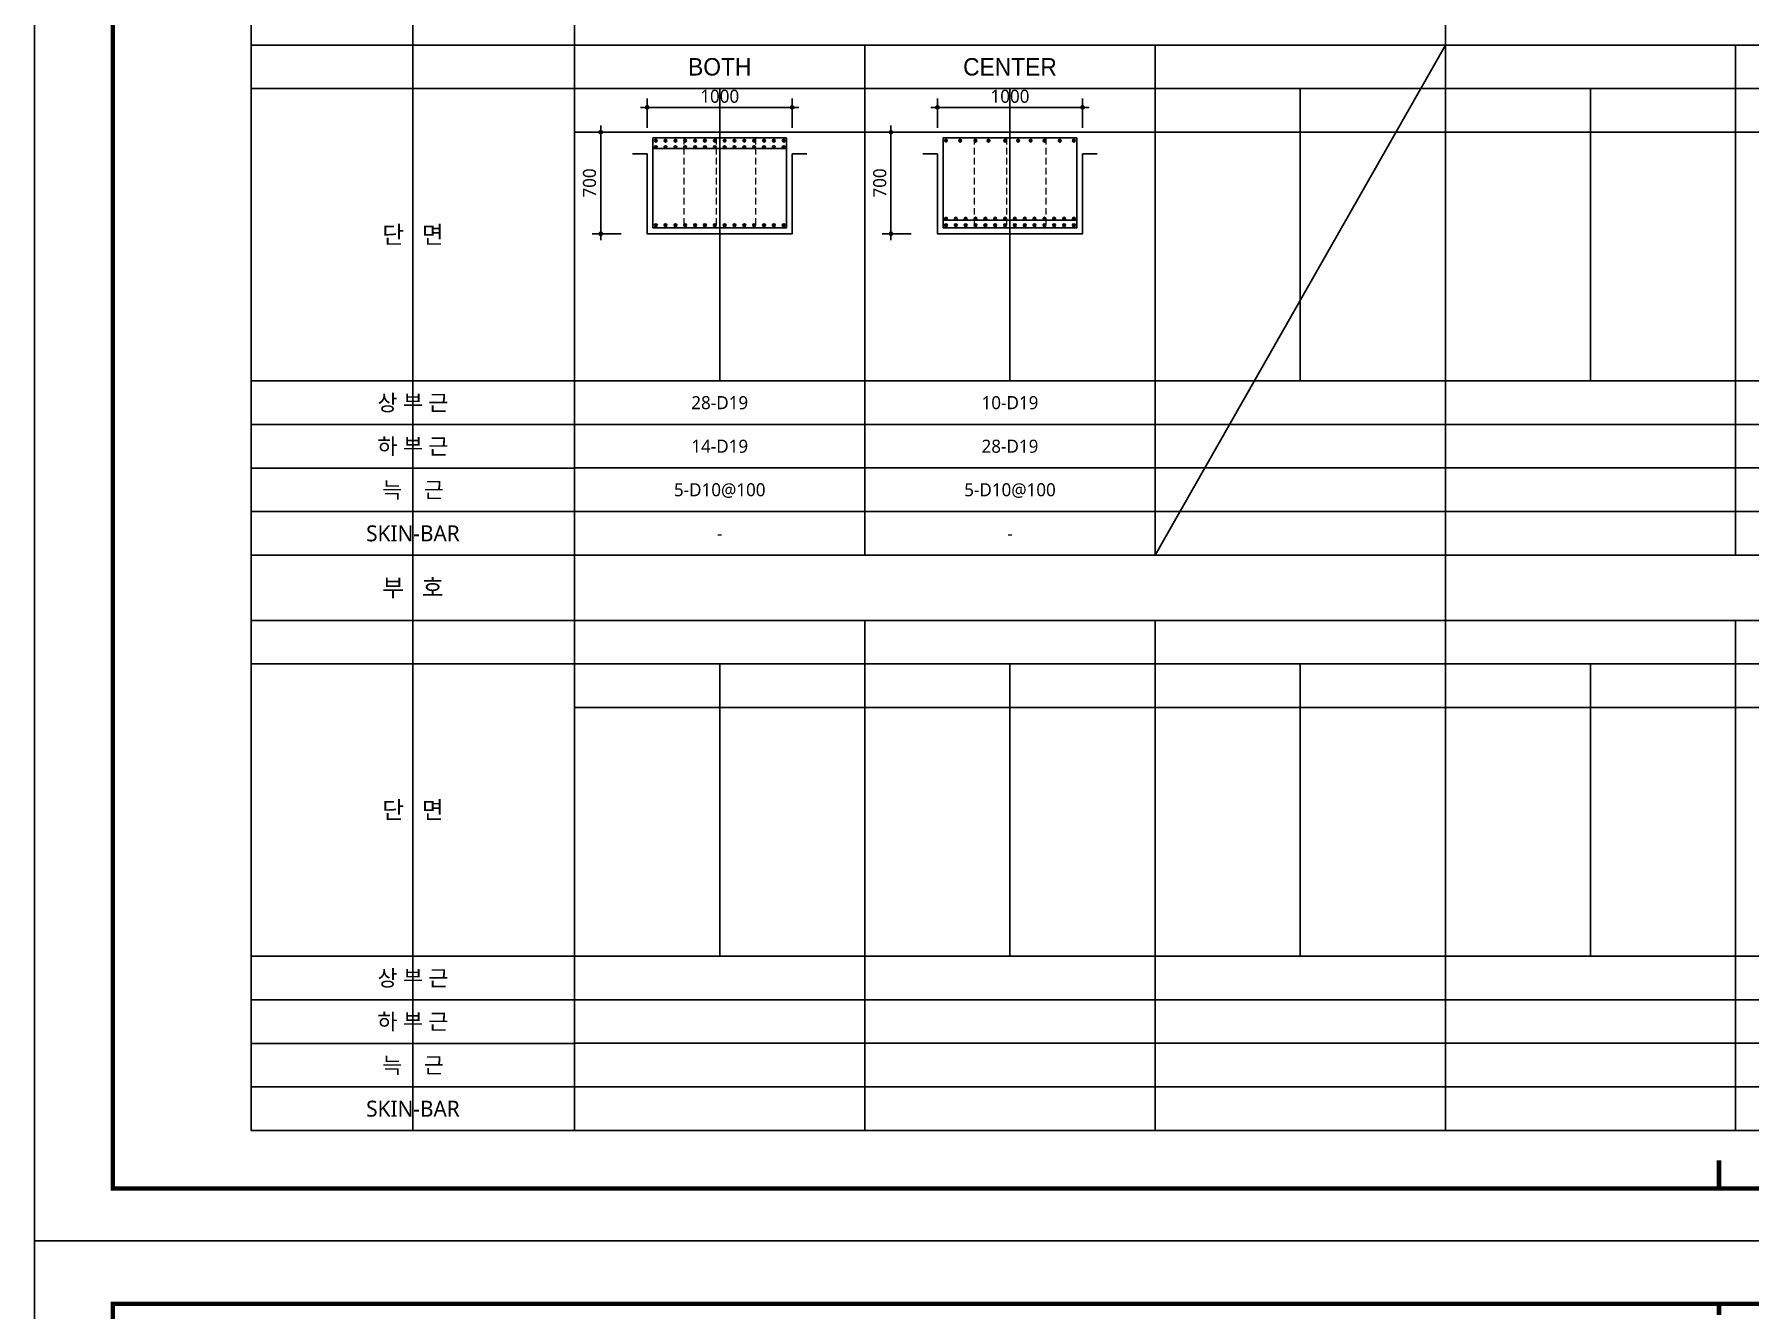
# Model space of a CAD drawing. Header units: millimetres. Extents: x 0 to 252030, y -124740 to 196020.
# Drawn here: x 126030 to 137850, y 142086 to 150874 of the extents above; entities that cross this region are included whole.
import ezdxf
from ezdxf.enums import TextEntityAlignment as Align

# ---------------------------------------------------------------- set-up
doc = ezdxf.new("R2010")
doc.units = ezdxf.units.MM
doc.header["$LTSCALE"] = 30
doc.linetypes.add('HID', pattern=[2.3, 1.5, -0.8])
doc.layers.get('DEFPOINTS').update_dxf_attribs({"color": 142})
for name, color, linetype in [('0-SEC1', 3, 'Continuous'), ('CON', 2, 'Continuous'), ('DIM', 7, 'Continuous'), ('ETC', 7, 'Continuous'), ('S-철근', 3, 'Continuous'), ('SHEET', 7, 'Continuous'), ('TXT', 3, 'Continuous'), ('XR-FORM_(도룡동)$0$Sheet', 7, 'Continuous')]:
    doc.layers.add(name, color=color, linetype=linetype)
doc.layers.add('TieBar', color=7, linetype='HID', lineweight=0)
doc.styles.get("Standard").update_dxf_attribs({"font": 'malgun.ttf'})
doc.styles.add('돋움', font='Dotum.ttf')
doc.styles.add('맑은 고딕', font='malgun.ttf')
doc.dimstyles.new('30NDIM', dxfattribs={"dimscale": 50, "dimtxt": 3, "dimasz": 1.5, "dimexe": 2, "dimexo": 6, "dimgap": 1, "dimtad": 1, "dimdec": 0, "dimrnd": 0.25, "dimzin": 0, "dimdsep": 46, "dimtxsty": 'Standard', "dimblk": 'Z_DOT', "dimcen": 5, "dimclrd": 256, "dimclre": 256, "dimclrt": 3, "dimadec": 0, "dimazin": 0, "dimtm": 1e-09, "dimtfac": 1, "dimtdec": 0, "dimtix": 1, "dimtmove": 2, "dimatfit": 1, "dimldrblk": 'Z_DOT', "dimfxl": 1, "dimtolj": 1, "dimtzin": 0, "dimarcsym": 0})

# ---------------------------------------------------------------- blocks, each defined once
blk = doc.blocks.new('Z_DOT')
at = {"layer": 'DIM', "color": 0}
for p, q in [((-1, 0), (1, 0)), ((0, -1), (0, 1))]:
    blk.add_line(p, q, dxfattribs=at)
for radius in [0.25, 0.125]:
    blk.add_circle((0, 0), radius, dxfattribs=at)
blk = doc.blocks.new('*D277')
at = {"layer": 'DEFPOINTS', "color": 0, "transparency": 16777216}
for p in [(131253, 150371), (130253, 150050), (131253, 150050)]:
    blk.add_point(p, dxfattribs=at)
at = {"layer": 'DIM', "lineweight": -2, "transparency": 16777216}
for p, q in [((130253, 150230), (130253, 150431)), ((130298, 150371), (131208, 150371)), ((131253, 150230), (131253, 150431))]:
    blk.add_line(p, q, dxfattribs=at)
at = {"layer": 'DIM', "lineweight": -2, "transparency": 16777216, "xscale": 45, "yscale": 45, "zscale": 45, "rotation": 180}
blk.add_blockref('Z_DOT', (130253, 150371), dxfattribs=at)
at = {"layer": 'DIM', "lineweight": -2, "transparency": 16777216, "xscale": 45, "yscale": 45, "zscale": 45}
blk.add_blockref('Z_DOT', (131253, 150371), dxfattribs=at)
at = {"layer": 'DIM', "color": 3, "transparency": 16777216, "insert": (130753, 150447), "char_height": 90, "attachment_point": 5}
blk.add_mtext('\\A1;1000', dxfattribs=at)
blk = doc.blocks.new('*D278')
at = {"layer": 'DEFPOINTS', "color": 0, "transparency": 16777216}
for p in [(129933, 150200), (130253, 150200), (130253, 149500)]:
    blk.add_point(p, dxfattribs=at)
at = {"layer": 'DIM', "lineweight": -2, "transparency": 16777216}
for p, q in [((130073, 150200), (129873, 150200)), ((129933, 149545), (129933, 150155)), ((130073, 149500), (129873, 149500))]:
    blk.add_line(p, q, dxfattribs=at)
at = {"layer": 'DIM', "lineweight": -2, "transparency": 16777216, "xscale": 45, "yscale": 45, "zscale": 45}
for p, rotation in [((129933, 150200), 90), ((129933, 149500), 270)]:
    blk.add_blockref('Z_DOT', p, dxfattribs=dict(at, rotation=rotation))
at = {"layer": 'DIM', "color": 3, "transparency": 16777216, "insert": (129856, 149850), "char_height": 90, "attachment_point": 5, "rotation": 90}
blk.add_mtext('\\A1;700', dxfattribs=at)
blk = doc.blocks.new('*D279')
at = {"layer": 'DEFPOINTS', "color": 0, "transparency": 16777216}
for p in [(133253, 150371), (132253, 150050), (133253, 150050)]:
    blk.add_point(p, dxfattribs=at)
at = {"layer": 'DIM', "lineweight": -2, "transparency": 16777216}
for p, q in [((132253, 150230), (132253, 150431)), ((132298, 150371), (133208, 150371)), ((133253, 150230), (133253, 150431))]:
    blk.add_line(p, q, dxfattribs=at)
at = {"layer": 'DIM', "lineweight": -2, "transparency": 16777216, "xscale": 45, "yscale": 45, "zscale": 45, "rotation": 180}
blk.add_blockref('Z_DOT', (132253, 150371), dxfattribs=at)
at = {"layer": 'DIM', "lineweight": -2, "transparency": 16777216, "xscale": 45, "yscale": 45, "zscale": 45}
blk.add_blockref('Z_DOT', (133253, 150371), dxfattribs=at)
at = {"layer": 'DIM', "color": 3, "transparency": 16777216, "insert": (132753, 150447), "char_height": 90, "attachment_point": 5}
blk.add_mtext('\\A1;1000', dxfattribs=at)
blk = doc.blocks.new('*D280')
at = {"layer": 'DEFPOINTS', "color": 0, "transparency": 16777216}
for p in [(131933, 150200), (132253, 150200), (132253, 149500)]:
    blk.add_point(p, dxfattribs=at)
at = {"layer": 'DIM', "lineweight": -2, "transparency": 16777216}
for p, q in [((132073, 150200), (131873, 150200)), ((131933, 149545), (131933, 150155)), ((132073, 149500), (131873, 149500))]:
    blk.add_line(p, q, dxfattribs=at)
at = {"layer": 'DIM', "lineweight": -2, "transparency": 16777216, "xscale": 45, "yscale": 45, "zscale": 45}
for p, rotation in [((131933, 150200), 90), ((131933, 149500), 270)]:
    blk.add_blockref('Z_DOT', p, dxfattribs=dict(at, rotation=rotation))
at = {"layer": 'DIM', "color": 3, "transparency": 16777216, "insert": (131856, 149850), "char_height": 90, "attachment_point": 5, "rotation": 90}
blk.add_mtext('\\A1;700', dxfattribs=at)
blk = doc.blocks.new('XR-FORM_(도룡동)$0$S')
at = {"layer": 'XR-FORM_(도룡동)$0$Sheet', "const_width": 100}
blk.add_lwpolyline([(1850, 57950), (82250, 57950), (82250, 1200), (1850, 1200)], close=True, dxfattribs=at)
at = {"layer": 'XR-FORM_(도룡동)$0$Sheet', "linetype": 'Continuous', "const_width": 100}
for points in [[(38745, 57950), (38745, 57700)], [(38745, 1846), (38745, 1200)]]:
    blk.add_lwpolyline(points, dxfattribs=at)
blk = doc.blocks.new('XR-FORM_(도룡동)', base_point=(101.33, -56114.51))
at = {"layer": 'DEFPOINTS'}
blk.add_lwpolyline([(0, 0), (420, 0), (420, 297), (0, 297)], close=True, dxfattribs=at)
at = {"xscale": 0.005, "yscale": 0.005, "zscale": 0.005}
blk.add_blockref('XR-FORM_(도룡동)$0$S', (-0.25, 0), dxfattribs=at)
blk = doc.blocks.new('*U160')
at = {"layer": 'DEFPOINTS'}
for p, q in [((-1114, 5286), (-1114, 1321)), ((-2229, 4536), (0, 4536))]:
    blk.add_line(p, q, dxfattribs=at)
at = {"layer": 'SHEET'}
blk.add_line((-2229, 4836), (0, 4836), dxfattribs=at)
at = {"layer": 'SHEET', "color": 6}
for p, q in [((-2229, 2521), (0, 2521)), ((-2229, 2221), (0, 2221)), ((-2229, 1921), (0, 1921)), ((-2229, 1621), (0, 1621))]:
    blk.add_line(p, q, dxfattribs=at)
at = {"layer": 'SHEET'}
blk.add_lwpolyline([(0, 5286), (-2229, 5286), (-2229, 1321), (0, 1321)], close=True, dxfattribs=at)
at = {"layer": 'TXT', "style": '맑은 고딕'}
for s, height, p in [('부   호', 120, (-1114, 5061)), ('단   면', 120, (-1114, 3529)), ('상 부 근', 110, (-1114, 2371)), ('하 부 근', 110, (-1114, 2071)), ('늑    근', 110, (-1114, 1771)), ('SKIN-BAR', 110, (-1114, 1471))]:
    blk.add_text(s, height=height, dxfattribs=at).set_placement(p, align=Align.MIDDLE_CENTER)
blk = doc.blocks.new('4등분')
at = {"layer": 'DEFPOINTS'}
for p, q in [((1000, 3214), (1000, 1200)), ((3000, 3214), (3000, 1200)), ((5000, 3214), (5000, 1200)), ((0, 2914), (6000, 2914))]:
    blk.add_line(p, q, dxfattribs=at)
at = {"layer": 'SHEET'}
blk.add_line((0, 3514), (6000, 3514), dxfattribs=at)
at = {"layer": 'SHEET', "color": 6}
for p, q in [((2000, 3514), (2000, 0)), ((4000, 3514), (4000, 0)), ((0, 3214), (6000, 3214)), ((0, 1200), (6000, 1200)), ((0, 900), (6000, 900)), ((0, 600), (6000, 600)), ((0, 300), (6000, 300))]:
    blk.add_line(p, q, dxfattribs=at)
at = {"layer": 'SHEET'}
blk.add_lwpolyline([(6000, 3964), (0, 3964), (0, 0), (6000, 0)], close=True, dxfattribs=at)

msp = doc.modelspace()

# ---------------------------------------------------------------- hatches: boundary and pattern name
at = {"layer": 'S-철근'}
h = msp.add_hatch(color=256, dxfattribs=at)
edge = h.paths.add_edge_path()
edge.add_arc((130312.08013, 150141.41992), 9.55, 0, 180)
edge.add_arc((130312.08013, 150141.41992), 9.55, 180, 360)
h = msp.add_hatch(color=256, dxfattribs=at)
edge = h.paths.add_edge_path()
edge.add_arc((130379.91398, 150141.41992), 9.55, 0, 180)
edge.add_arc((130379.91398, 150141.41992), 9.55, 180, 360)
h = msp.add_hatch(color=256, dxfattribs=at)
edge = h.paths.add_edge_path()
edge.add_arc((130447.74782, 150141.41992), 9.55, 0, 180)
edge.add_arc((130447.74782, 150141.41992), 9.55, 180, 360)
h = msp.add_hatch(color=256, dxfattribs=at)
edge = h.paths.add_edge_path()
edge.add_arc((130515.58167, 150141.41992), 9.55, 0, 180)
edge.add_arc((130515.58167, 150141.41992), 9.55, 180, 360)
h = msp.add_hatch(color=256, dxfattribs=at)
edge = h.paths.add_edge_path()
edge.add_arc((130583.41552, 150141.41992), 9.55, 0, 180)
edge.add_arc((130583.41552, 150141.41992), 9.55, 180, 360)
h = msp.add_hatch(color=256, dxfattribs=at)
edge = h.paths.add_edge_path()
edge.add_arc((130651.24936, 150141.41992), 9.55, 0, 180)
edge.add_arc((130651.24936, 150141.41992), 9.55, 180, 360)
h = msp.add_hatch(color=256, dxfattribs=at)
edge = h.paths.add_edge_path()
edge.add_arc((130719.08321, 150141.41992), 9.55, 0, 180)
edge.add_arc((130719.08321, 150141.41992), 9.55, 180, 360)
h = msp.add_hatch(color=256, dxfattribs=at)
edge = h.paths.add_edge_path()
edge.add_arc((130786.91706, 150141.41992), 9.55, 0, 180)
edge.add_arc((130786.91706, 150141.41992), 9.55, 180, 360)
h = msp.add_hatch(color=256, dxfattribs=at)
edge = h.paths.add_edge_path()
edge.add_arc((130854.7509, 150141.41992), 9.55, 0, 180)
edge.add_arc((130854.7509, 150141.41992), 9.55, 180, 360)
h = msp.add_hatch(color=256, dxfattribs=at)
edge = h.paths.add_edge_path()
edge.add_arc((130922.58475, 150141.41992), 9.55, 0, 180)
edge.add_arc((130922.58475, 150141.41992), 9.55, 180, 360)
h = msp.add_hatch(color=256, dxfattribs=at)
edge = h.paths.add_edge_path()
edge.add_arc((130990.41859, 150141.41992), 9.55, 0, 180)
edge.add_arc((130990.41859, 150141.41992), 9.55, 180, 360)
h = msp.add_hatch(color=256, dxfattribs=at)
edge = h.paths.add_edge_path()
edge.add_arc((131058.25244, 150141.41992), 9.55, 0, 180)
edge.add_arc((131058.25244, 150141.41992), 9.55, 180, 360)
h = msp.add_hatch(color=256, dxfattribs=at)
edge = h.paths.add_edge_path()
edge.add_arc((131126.08629, 150141.41992), 9.55, 0, 180)
edge.add_arc((131126.08629, 150141.41992), 9.55, 180, 360)
h = msp.add_hatch(color=256, dxfattribs=at)
edge = h.paths.add_edge_path()
edge.add_arc((131193.92013, 150141.41992), 9.55, 0, 180)
edge.add_arc((131193.92013, 150141.41992), 9.55, 180, 360)
h = msp.add_hatch(color=256, dxfattribs=at)
edge = h.paths.add_edge_path()
edge.add_arc((132312.08013, 150141.41992), 9.55, 0, 180)
edge.add_arc((132312.08013, 150141.41992), 9.55, 180, 360)
h = msp.add_hatch(color=256, dxfattribs=at)
edge = h.paths.add_edge_path()
edge.add_arc((132410.06235, 150141.41992), 9.55, 0, 180)
edge.add_arc((132410.06235, 150141.41992), 9.55, 180, 360)
h = msp.add_hatch(color=256, dxfattribs=at)
edge = h.paths.add_edge_path()
edge.add_arc((132515.58167, 150141.41992), 9.55, 0, 180)
edge.add_arc((132515.58167, 150141.41992), 9.55, 180, 360)
h = msp.add_hatch(color=256, dxfattribs=at)
edge = h.paths.add_edge_path()
edge.add_arc((132606.0268, 150141.41992), 9.55, 0, 180)
edge.add_arc((132606.0268, 150141.41992), 9.55, 180, 360)
h = msp.add_hatch(color=256, dxfattribs=at)
edge = h.paths.add_edge_path()
edge.add_arc((132719.08321, 150141.41992), 9.55, 0, 180)
edge.add_arc((132719.08321, 150141.41992), 9.55, 180, 360)
h = msp.add_hatch(color=256, dxfattribs=at)
edge = h.paths.add_edge_path()
edge.add_arc((132809.28542, 150141.41992), 9.55, 0, 180)
edge.add_arc((132809.28542, 150141.41992), 9.55, 180, 360)
h = msp.add_hatch(color=256, dxfattribs=at)
edge = h.paths.add_edge_path()
edge.add_arc((132895.59696, 150141.41992), 9.55, 0, 180)
edge.add_arc((132895.59696, 150141.41992), 9.55, 180, 360)
h = msp.add_hatch(color=256, dxfattribs=at)
edge = h.paths.add_edge_path()
edge.add_arc((132990.41859, 150141.41992), 9.55, 0, 180)
edge.add_arc((132990.41859, 150141.41992), 9.55, 180, 360)
h = msp.add_hatch(color=256, dxfattribs=at)
edge = h.paths.add_edge_path()
edge.add_arc((133095.93791, 150141.41992), 9.55, 0, 180)
edge.add_arc((133095.93791, 150141.41992), 9.55, 180, 360)
h = msp.add_hatch(color=256, dxfattribs=at)
edge = h.paths.add_edge_path()
edge.add_arc((133193.92013, 150141.41992), 9.55, 0, 180)
edge.add_arc((133193.92013, 150141.41992), 9.55, 180, 360)
h = msp.add_hatch(color=256, dxfattribs=at)
edge = h.paths.add_edge_path()
edge.add_arc((130312.08013, 150097.31992), 9.55, 0, 180)
edge.add_arc((130312.08013, 150097.31992), 9.55, 180, 360)
h = msp.add_hatch(color=256, dxfattribs=at)
edge = h.paths.add_edge_path()
edge.add_arc((130379.91398, 150097.31992), 9.55, 0, 180)
edge.add_arc((130379.91398, 150097.31992), 9.55, 180, 360)
h = msp.add_hatch(color=256, dxfattribs=at)
edge = h.paths.add_edge_path()
edge.add_arc((130447.74782, 150097.31992), 9.55, 0, 180)
edge.add_arc((130447.74782, 150097.31992), 9.55, 180, 360)
h = msp.add_hatch(color=256, dxfattribs=at)
edge = h.paths.add_edge_path()
edge.add_arc((130515.58167, 150097.31992), 9.55, 0, 180)
edge.add_arc((130515.58167, 150097.31992), 9.55, 180, 360)
h = msp.add_hatch(color=256, dxfattribs=at)
edge = h.paths.add_edge_path()
edge.add_arc((130583.41552, 150097.31992), 9.55, 0, 180)
edge.add_arc((130583.41552, 150097.31992), 9.55, 180, 360)
h = msp.add_hatch(color=256, dxfattribs=at)
edge = h.paths.add_edge_path()
edge.add_arc((130651.24936, 150097.31992), 9.55, 0, 180)
edge.add_arc((130651.24936, 150097.31992), 9.55, 180, 360)
h = msp.add_hatch(color=256, dxfattribs=at)
edge = h.paths.add_edge_path()
edge.add_arc((130719.08321, 150097.31992), 9.55, 0, 180)
edge.add_arc((130719.08321, 150097.31992), 9.55, 180, 360)
h = msp.add_hatch(color=256, dxfattribs=at)
edge = h.paths.add_edge_path()
edge.add_arc((130786.91706, 150097.31992), 9.55, 0, 180)
edge.add_arc((130786.91706, 150097.31992), 9.55, 180, 360)
h = msp.add_hatch(color=256, dxfattribs=at)
edge = h.paths.add_edge_path()
edge.add_arc((130854.7509, 150097.31992), 9.55, 0, 180)
edge.add_arc((130854.7509, 150097.31992), 9.55, 180, 360)
h = msp.add_hatch(color=256, dxfattribs=at)
edge = h.paths.add_edge_path()
edge.add_arc((130922.58475, 150097.31992), 9.55, 0, 180)
edge.add_arc((130922.58475, 150097.31992), 9.55, 180, 360)
h = msp.add_hatch(color=256, dxfattribs=at)
edge = h.paths.add_edge_path()
edge.add_arc((130990.41859, 150097.31992), 9.55, 0, 180)
edge.add_arc((130990.41859, 150097.31992), 9.55, 180, 360)
h = msp.add_hatch(color=256, dxfattribs=at)
edge = h.paths.add_edge_path()
edge.add_arc((131058.25244, 150097.31992), 9.55, 0, 180)
edge.add_arc((131058.25244, 150097.31992), 9.55, 180, 360)
h = msp.add_hatch(color=256, dxfattribs=at)
edge = h.paths.add_edge_path()
edge.add_arc((131126.08629, 150097.31992), 9.55, 0, 180)
edge.add_arc((131126.08629, 150097.31992), 9.55, 180, 360)
h = msp.add_hatch(color=256, dxfattribs=at)
edge = h.paths.add_edge_path()
edge.add_arc((131193.92013, 150097.31992), 9.55, 0, 180)
edge.add_arc((131193.92013, 150097.31992), 9.55, 180, 360)
h = msp.add_hatch(color=256, dxfattribs=at)
edge = h.paths.add_edge_path()
edge.add_arc((130312.08013, 149559.57992), 9.55, 0, 180)
edge.add_arc((130312.08013, 149559.57992), 9.55, 180, 360)
h = msp.add_hatch(color=256, dxfattribs=at)
edge = h.paths.add_edge_path()
edge.add_arc((130379.91398, 149559.57992), 9.55, 0, 180)
edge.add_arc((130379.91398, 149559.57992), 9.55, 180, 360)
h = msp.add_hatch(color=256, dxfattribs=at)
edge = h.paths.add_edge_path()
edge.add_arc((130447.74782, 149559.57992), 9.55, 0, 180)
edge.add_arc((130447.74782, 149559.57992), 9.55, 180, 360)
h = msp.add_hatch(color=256, dxfattribs=at)
edge = h.paths.add_edge_path()
edge.add_arc((130515.58167, 149559.57992), 9.55, 0, 180)
edge.add_arc((130515.58167, 149559.57992), 9.55, 180, 360)
h = msp.add_hatch(color=256, dxfattribs=at)
edge = h.paths.add_edge_path()
edge.add_arc((130583.41552, 149559.57992), 9.55, 0, 180)
edge.add_arc((130583.41552, 149559.57992), 9.55, 180, 360)
h = msp.add_hatch(color=256, dxfattribs=at)
edge = h.paths.add_edge_path()
edge.add_arc((130651.24936, 149559.57992), 9.55, 0, 180)
edge.add_arc((130651.24936, 149559.57992), 9.55, 180, 360)
h = msp.add_hatch(color=256, dxfattribs=at)
edge = h.paths.add_edge_path()
edge.add_arc((130719.08321, 149559.57992), 9.55, 0, 180)
edge.add_arc((130719.08321, 149559.57992), 9.55, 180, 360)
h = msp.add_hatch(color=256, dxfattribs=at)
edge = h.paths.add_edge_path()
edge.add_arc((130786.91706, 149559.57992), 9.55, 0, 180)
edge.add_arc((130786.91706, 149559.57992), 9.55, 180, 360)
h = msp.add_hatch(color=256, dxfattribs=at)
edge = h.paths.add_edge_path()
edge.add_arc((130854.7509, 149559.57992), 9.55, 0, 180)
edge.add_arc((130854.7509, 149559.57992), 9.55, 180, 360)
h = msp.add_hatch(color=256, dxfattribs=at)
edge = h.paths.add_edge_path()
edge.add_arc((130922.58475, 149559.57992), 9.55, 0, 180)
edge.add_arc((130922.58475, 149559.57992), 9.55, 180, 360)
h = msp.add_hatch(color=256, dxfattribs=at)
edge = h.paths.add_edge_path()
edge.add_arc((130990.41859, 149559.57992), 9.55, 0, 180)
edge.add_arc((130990.41859, 149559.57992), 9.55, 180, 360)
h = msp.add_hatch(color=256, dxfattribs=at)
edge = h.paths.add_edge_path()
edge.add_arc((131058.25244, 149559.57992), 9.55, 0, 180)
edge.add_arc((131058.25244, 149559.57992), 9.55, 180, 360)
h = msp.add_hatch(color=256, dxfattribs=at)
edge = h.paths.add_edge_path()
edge.add_arc((131126.08629, 149559.57992), 9.55, 0, 180)
edge.add_arc((131126.08629, 149559.57992), 9.55, 180, 360)
h = msp.add_hatch(color=256, dxfattribs=at)
edge = h.paths.add_edge_path()
edge.add_arc((131193.92013, 149559.57992), 9.55, 0, 180)
edge.add_arc((131193.92013, 149559.57992), 9.55, 180, 360)
h = msp.add_hatch(color=256, dxfattribs=at)
edge = h.paths.add_edge_path()
edge.add_arc((132312.08013, 149603.67992), 9.55, 0, 180)
edge.add_arc((132312.08013, 149603.67992), 9.55, 180, 360)
h = msp.add_hatch(color=256, dxfattribs=at)
edge = h.paths.add_edge_path()
edge.add_arc((132312.08013, 149559.57992), 9.55, 0, 180)
edge.add_arc((132312.08013, 149559.57992), 9.55, 180, 360)
h = msp.add_hatch(color=256, dxfattribs=at)
edge = h.paths.add_edge_path()
edge.add_arc((132379.91398, 149603.67992), 9.55, 0, 180)
edge.add_arc((132379.91398, 149603.67992), 9.55, 180, 360)
h = msp.add_hatch(color=256, dxfattribs=at)
edge = h.paths.add_edge_path()
edge.add_arc((132379.91398, 149559.57992), 9.55, 0, 180)
edge.add_arc((132379.91398, 149559.57992), 9.55, 180, 360)
h = msp.add_hatch(color=256, dxfattribs=at)
edge = h.paths.add_edge_path()
edge.add_arc((132447.74782, 149603.67992), 9.55, 0, 180)
edge.add_arc((132447.74782, 149603.67992), 9.55, 180, 360)
h = msp.add_hatch(color=256, dxfattribs=at)
edge = h.paths.add_edge_path()
edge.add_arc((132447.74782, 149559.57992), 9.55, 0, 180)
edge.add_arc((132447.74782, 149559.57992), 9.55, 180, 360)
h = msp.add_hatch(color=256, dxfattribs=at)
edge = h.paths.add_edge_path()
edge.add_arc((132515.58167, 149603.67992), 9.55, 0, 180)
edge.add_arc((132515.58167, 149603.67992), 9.55, 180, 360)
h = msp.add_hatch(color=256, dxfattribs=at)
edge = h.paths.add_edge_path()
edge.add_arc((132515.58167, 149559.57992), 9.55, 0, 180)
edge.add_arc((132515.58167, 149559.57992), 9.55, 180, 360)
h = msp.add_hatch(color=256, dxfattribs=at)
edge = h.paths.add_edge_path()
edge.add_arc((132583.41552, 149603.67992), 9.55, 0, 180)
edge.add_arc((132583.41552, 149603.67992), 9.55, 180, 360)
h = msp.add_hatch(color=256, dxfattribs=at)
edge = h.paths.add_edge_path()
edge.add_arc((132583.41552, 149559.57992), 9.55, 0, 180)
edge.add_arc((132583.41552, 149559.57992), 9.55, 180, 360)
h = msp.add_hatch(color=256, dxfattribs=at)
edge = h.paths.add_edge_path()
edge.add_arc((132651.24936, 149603.67992), 9.55, 0, 180)
edge.add_arc((132651.24936, 149603.67992), 9.55, 180, 360)
h = msp.add_hatch(color=256, dxfattribs=at)
edge = h.paths.add_edge_path()
edge.add_arc((132651.24936, 149559.57992), 9.55, 0, 180)
edge.add_arc((132651.24936, 149559.57992), 9.55, 180, 360)
h = msp.add_hatch(color=256, dxfattribs=at)
edge = h.paths.add_edge_path()
edge.add_arc((132719.08321, 149603.67992), 9.55, 0, 180)
edge.add_arc((132719.08321, 149603.67992), 9.55, 180, 360)
h = msp.add_hatch(color=256, dxfattribs=at)
edge = h.paths.add_edge_path()
edge.add_arc((132719.08321, 149559.57992), 9.55, 0, 180)
edge.add_arc((132719.08321, 149559.57992), 9.55, 180, 360)
h = msp.add_hatch(color=256, dxfattribs=at)
edge = h.paths.add_edge_path()
edge.add_arc((132786.91706, 149603.67992), 9.55, 0, 180)
edge.add_arc((132786.91706, 149603.67992), 9.55, 180, 360)
h = msp.add_hatch(color=256, dxfattribs=at)
edge = h.paths.add_edge_path()
edge.add_arc((132786.91706, 149559.57992), 9.55, 0, 180)
edge.add_arc((132786.91706, 149559.57992), 9.55, 180, 360)
h = msp.add_hatch(color=256, dxfattribs=at)
edge = h.paths.add_edge_path()
edge.add_arc((132854.7509, 149603.67992), 9.55, 0, 180)
edge.add_arc((132854.7509, 149603.67992), 9.55, 180, 360)
h = msp.add_hatch(color=256, dxfattribs=at)
edge = h.paths.add_edge_path()
edge.add_arc((132854.7509, 149559.57992), 9.55, 0, 180)
edge.add_arc((132854.7509, 149559.57992), 9.55, 180, 360)
h = msp.add_hatch(color=256, dxfattribs=at)
edge = h.paths.add_edge_path()
edge.add_arc((132922.58475, 149603.67992), 9.55, 0, 180)
edge.add_arc((132922.58475, 149603.67992), 9.55, 180, 360)
h = msp.add_hatch(color=256, dxfattribs=at)
edge = h.paths.add_edge_path()
edge.add_arc((132922.58475, 149559.57992), 9.55, 0, 180)
edge.add_arc((132922.58475, 149559.57992), 9.55, 180, 360)
h = msp.add_hatch(color=256, dxfattribs=at)
edge = h.paths.add_edge_path()
edge.add_arc((132990.41859, 149603.67992), 9.55, 0, 180)
edge.add_arc((132990.41859, 149603.67992), 9.55, 180, 360)
h = msp.add_hatch(color=256, dxfattribs=at)
edge = h.paths.add_edge_path()
edge.add_arc((132990.41859, 149559.57992), 9.55, 0, 180)
edge.add_arc((132990.41859, 149559.57992), 9.55, 180, 360)
h = msp.add_hatch(color=256, dxfattribs=at)
edge = h.paths.add_edge_path()
edge.add_arc((133058.25244, 149603.67992), 9.55, 0, 180)
edge.add_arc((133058.25244, 149603.67992), 9.55, 180, 360)
h = msp.add_hatch(color=256, dxfattribs=at)
edge = h.paths.add_edge_path()
edge.add_arc((133058.25244, 149559.57992), 9.55, 0, 180)
edge.add_arc((133058.25244, 149559.57992), 9.55, 180, 360)
h = msp.add_hatch(color=256, dxfattribs=at)
edge = h.paths.add_edge_path()
edge.add_arc((133126.08629, 149603.67992), 9.55, 0, 180)
edge.add_arc((133126.08629, 149603.67992), 9.55, 180, 360)
h = msp.add_hatch(color=256, dxfattribs=at)
edge = h.paths.add_edge_path()
edge.add_arc((133126.08629, 149559.57992), 9.55, 0, 180)
edge.add_arc((133126.08629, 149559.57992), 9.55, 180, 360)
h = msp.add_hatch(color=256, dxfattribs=at)
edge = h.paths.add_edge_path()
edge.add_arc((133193.92013, 149603.67992), 9.55, 0, 180)
edge.add_arc((133193.92013, 149603.67992), 9.55, 180, 360)
h = msp.add_hatch(color=256, dxfattribs=at)
edge = h.paths.add_edge_path()
edge.add_arc((133193.92013, 149559.57992), 9.55, 0, 180)
edge.add_arc((133193.92013, 149559.57992), 9.55, 180, 360)

# ---------------------------------------------------------------- linework, layer by layer
at = {"layer": 'CON', "color": 8}
for p, q in [((130153.00013, 150200.49992), (131353.00013, 150200.49992)), ((132153.00013, 150200.49992), (133353.00013, 150200.49992))]:
    msp.add_line(p, q, dxfattribs=at)
for points in [[(131353.00013, 150050.49992), (131253.00013, 150050.49992), (131253.00013, 149500.49992), (130253.00013, 149500.49992), (130253.00013, 150050.49992), (130153.00013, 150050.49992)], [(133353.00013, 150050.49992), (133253.00013, 150050.49992), (133253.00013, 149500.49992), (132253.00013, 149500.49992), (132253.00013, 150050.49992), (132153.00013, 150050.49992)]]:
    msp.add_lwpolyline(points, dxfattribs=at)
at = {"layer": 'ETC', "color": 8}
for p, q in [((130293.00013, 150087.76992), (131213.00013, 150087.76992)), ((132293.00013, 149594.12992), (133213.00013, 149594.12992))]:
    msp.add_line(p, q, dxfattribs=at)
at = {"layer": 'S-철근'}
for points in [[(130293.00013, 149540.49992), (130293.00013, 150160.49992), (131213.00013, 150160.49992), (131213.00013, 149540.49992), (130293.00013, 149540.49992)], [(132293.00013, 149540.49992), (132293.00013, 150160.49992), (133213.00013, 150160.49992), (133213.00013, 149540.49992), (132293.00013, 149540.49992)]]:
    msp.add_lwpolyline(points, dxfattribs=at)
for centre in [(130312.08013, 150141.41992), (130379.91398, 150141.41992), (130447.74782, 150141.41992), (130515.58167, 150141.41992), (130583.41552, 150141.41992), (130651.24936, 150141.41992), (130719.08321, 150141.41992), (130786.91706, 150141.41992), (130854.7509, 150141.41992), (130922.58475, 150141.41992), (130990.41859, 150141.41992), (131058.25244, 150141.41992), (131126.08629, 150141.41992), (131193.92013, 150141.41992), (132312.08013, 150141.41992), (132410.06235, 150141.41992), (132515.58167, 150141.41992), (132606.0268, 150141.41992), (132719.08321, 150141.41992), (132809.28542, 150141.41992), (132895.59696, 150141.41992), (132990.41859, 150141.41992), (133095.93791, 150141.41992), (133193.92013, 150141.41992), (130312.08013, 150097.31992), (130379.91398, 150097.31992), (130447.74782, 150097.31992), (130515.58167, 150097.31992), (130583.41552, 150097.31992), (130651.24936, 150097.31992), (130719.08321, 150097.31992), (130786.91706, 150097.31992), (130854.7509, 150097.31992), (130922.58475, 150097.31992), (130990.41859, 150097.31992), (131058.25244, 150097.31992), (131126.08629, 150097.31992), (131193.92013, 150097.31992), (130312.08013, 149559.57992), (130379.91398, 149559.57992), (130447.74782, 149559.57992), (130515.58167, 149559.57992), (130583.41552, 149559.57992), (130651.24936, 149559.57992), (130719.08321, 149559.57992), (130786.91706, 149559.57992), (130854.7509, 149559.57992), (130922.58475, 149559.57992), (130990.41859, 149559.57992), (131058.25244, 149559.57992), (131126.08629, 149559.57992), (131193.92013, 149559.57992), (132312.08013, 149603.67992), (132312.08013, 149559.57992), (132379.91398, 149603.67992), (132379.91398, 149559.57992), (132447.74782, 149603.67992), (132447.74782, 149559.57992), (132515.58167, 149603.67992), (132515.58167, 149559.57992), (132583.41552, 149603.67992), (132583.41552, 149559.57992), (132651.24936, 149603.67992), (132651.24936, 149559.57992), (132719.08321, 149603.67992), (132719.08321, 149559.57992), (132786.91706, 149603.67992), (132786.91706, 149559.57992), (132854.7509, 149603.67992), (132854.7509, 149559.57992), (132922.58475, 149603.67992), (132922.58475, 149559.57992), (132990.41859, 149603.67992), (132990.41859, 149559.57992), (133058.25244, 149603.67992), (133058.25244, 149559.57992), (133126.08629, 149603.67992), (133126.08629, 149559.57992), (133193.92013, 149603.67992), (133193.92013, 149559.57992)]:
    msp.add_circle(centre, 9.55, dxfattribs=at)
at = {"layer": 'SHEET'}
msp.add_line((135753.00013, 150800.49992), (133753.00013, 147285.99992), dxfattribs=at)
at = {"layer": 'TieBar'}
for p, q in [((130506.03167, 150160.49992), (130506.03167, 149540.49992)), ((130728.63321, 150160.49992), (130728.63321, 149540.49992)), ((130999.96859, 150160.49992), (130999.96859, 149540.49992)), ((132506.03167, 150160.49992), (132506.03167, 149540.49992)), ((132728.63321, 150160.49992), (132728.63321, 149540.49992)), ((132999.96859, 150160.49992), (132999.96859, 149540.49992))]:
    msp.add_line(p, q, dxfattribs=at)

# ---------------------------------------------------------------- block references
for name, p in [('*U160', (129753.00013, 145964.49992)), ('4등분', (129753.00013, 147285.99992)), ('4등분', (135753.00013, 147285.99992)), ('*U160', (129753.00013, 141999.99992)), ('4등분', (129753.00013, 143321.49992)), ('4등분', (135753.00013, 143321.49992))]:
    msp.add_blockref(name, p)
at = {"layer": '0-SEC1', "xscale": 60, "yscale": 60, "zscale": 60}
for p in [(132110.02429, -3224310.57868), (132110.02429, -3242130.57868)]:
    msp.add_blockref('XR-FORM_(도룡동)', p, dxfattribs=at)

# ---------------------------------------------------------------- texts
at = {"layer": 'TXT'}
for s, height, style, p in [('BOTH', 120, '돋움', (130753.00013, 150650.49992)), ('CENTER', 120, '돋움', (132753.00013, 150650.49992)), ('28-D19', 90, '맑은 고딕', (130753.00013, 148335.99992)), ('10-D19', 90, '맑은 고딕', (132753.00013, 148335.99992)), ('14-D19', 90, '맑은 고딕', (130753.00013, 148035.99992)), ('28-D19', 90, '맑은 고딕', (132753.00013, 148035.99992)), ('5-D10@100', 90, '맑은 고딕', (130753.00013, 147735.99992)), ('5-D10@100', 90, '맑은 고딕', (132753.00013, 147735.99992)), ('-', 90, '맑은 고딕', (130753.00013, 147435.99992)), ('-', 90, '맑은 고딕', (132753.00013, 147435.99992))]:
    msp.add_text(s, height=height, dxfattribs=dict(at, style=style)).set_placement(p, align=Align.MIDDLE_CENTER)

# ---------------------------------------------------------------- dimensions: what is measured, and where the dimension line sits
at = {"layer": 'DIM'}
for base, p1, p2, picture, middle in [((131253.00013, 150370.65148), (130253.00013, 150050.49992), (131253.00013, 150050.49992), '*D277', (130753.00013, 150447.39401)), ((133253.00013, 150370.65148), (132253.00013, 150050.49992), (133253.00013, 150050.49992), '*D279', (132753.00013, 150447.39401))]:
    dim = msp.add_linear_dim(base=base, p1=p1, p2=p2, dimstyle='30NDIM', override={"dimscale": 30, "dimtxsty": 'Standard'}, dxfattribs=at)
    dim.commit()
    dim.dimension.update_dxf_attribs({"geometry": picture, "text_midpoint": middle})
for base, p1, p2, picture, middle in [((129932.84857, 150200.49992), (130253.00013, 149500.49992), (130253.00013, 150200.49992), '*D278', (129856.3506, 149850.49992)), ((131932.84857, 150200.49992), (132253.00013, 149500.49992), (132253.00013, 150200.49992), '*D280', (131856.3506, 149850.49992))]:
    dim = msp.add_linear_dim(base=base, p1=p1, p2=p2, angle=90, dimstyle='30NDIM', override={"dimscale": 30, "dimtxsty": 'Standard'}, dxfattribs=at)
    dim.commit()
    dim.dimension.update_dxf_attribs({"geometry": picture, "text_midpoint": middle})

doc.saveas('drawing.dxf')
